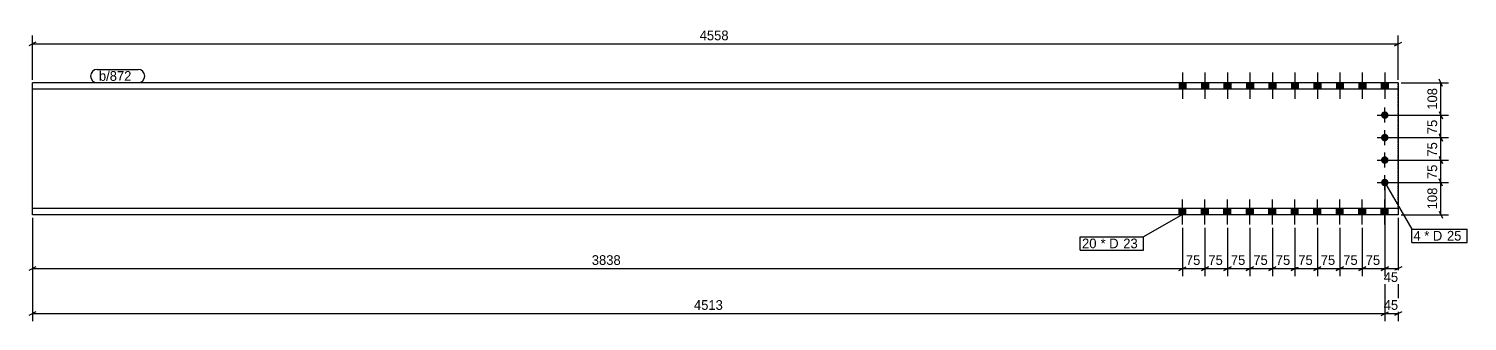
# Model space of a CAD drawing. Header units: millimetres. Extents: x 26 to 14821, y 32 to 1008.
# Drawn here: x 10021 to 14821, y 32 to 1008 of the extents above; entities that cross this region are included whole.
import ezdxf

# ---------------------------------------------------------------- set-up
doc = ezdxf.new("R2010")
doc.units = ezdxf.units.MM
doc.linetypes.add('DXK_LINE_DOT4', pattern=[0.9408, 0.4704, -0.4704])
doc.styles.add('Comic Sans MS', font='COMIC.TTF', dxfattribs={"height": 0.2})

msp = doc.modelspace()

# ---------------------------------------------------------------- hatches: boundary and pattern name
at = {"linetype": 'Continuous'}
for points in [[(13881.9, 827.6), (13858.9, 827.6), (13858.9, 806.6), (13881.9, 806.6)], [(13881.9, 827.6), (13858.9, 827.6), (13858.9, 806.6), (13881.9, 806.6)], [(13956.9, 827.6), (13933.9, 827.6), (13933.9, 806.6), (13956.9, 806.6)], [(13956.9, 827.6), (13933.9, 827.6), (13933.9, 806.6), (13956.9, 806.6)], [(14031.9, 827.6), (14008.9, 827.6), (14008.9, 806.6), (14031.9, 806.6)], [(14031.9, 827.6), (14008.9, 827.6), (14008.9, 806.6), (14031.9, 806.6)], [(14106.9, 827.6), (14083.9, 827.6), (14083.9, 806.6), (14106.9, 806.6)], [(14106.9, 827.6), (14083.9, 827.6), (14083.9, 806.6), (14106.9, 806.6)], [(14181.9, 827.6), (14158.9, 827.6), (14158.9, 806.6), (14181.9, 806.6)], [(14181.9, 827.6), (14158.9, 827.6), (14158.9, 806.6), (14181.9, 806.6)], [(14256.9, 827.6), (14233.9, 827.6), (14233.9, 806.6), (14256.9, 806.6)], [(14256.9, 827.6), (14233.9, 827.6), (14233.9, 806.6), (14256.9, 806.6)], [(14331.9, 827.6), (14308.9, 827.6), (14308.9, 806.6), (14331.9, 806.6)], [(14331.9, 827.6), (14308.9, 827.6), (14308.9, 806.6), (14331.9, 806.6)], [(14406.9, 827.6), (14383.9, 827.6), (14383.9, 806.6), (14406.9, 806.6)], [(14406.9, 827.6), (14383.9, 827.6), (14383.9, 806.6), (14406.9, 806.6)], [(14481.9, 827.6), (14458.9, 827.6), (14458.9, 806.6), (14481.9, 806.6)], [(14481.9, 827.6), (14458.9, 827.6), (14458.9, 806.6), (14481.9, 806.6)], [(14556.9, 827.6), (14533.9, 827.6), (14533.9, 806.6), (14556.9, 806.6)], [(14556.9, 827.6), (14533.9, 827.6), (14533.9, 806.6), (14556.9, 806.6)], [(14557.9, 720.1), (14557.6, 717.5), (14556.8, 715), (14555.5, 712.8), (14553.8, 710.8), (14551.7, 709.3), (14549.3, 708.2), (14546.7, 707.7), (14544.1, 707.7), (14541.5, 708.2), (14539.2, 709.3), (14537, 710.8), (14535.3, 712.8), (14534, 715), (14533.2, 717.5), (14532.9, 720.1), (14533.2, 722.7), (14534, 725.2), (14535.3, 727.4), (14537, 729.4), (14539.2, 730.9), (14541.5, 732), (14544.1, 732.5), (14546.7, 732.5), (14549.3, 732), (14551.7, 730.9), (14553.8, 729.4), (14555.5, 727.4), (14556.8, 725.2), (14557.6, 722.7)], [(14557.9, 645.1), (14557.6, 642.5), (14556.8, 640), (14555.5, 637.8), (14553.8, 635.8), (14551.7, 634.3), (14549.3, 633.2), (14546.7, 632.7), (14544.1, 632.7), (14541.5, 633.2), (14539.2, 634.3), (14537, 635.8), (14535.3, 637.8), (14534, 640), (14533.2, 642.5), (14532.9, 645.1), (14533.2, 647.7), (14534, 650.2), (14535.3, 652.4), (14537, 654.4), (14539.2, 655.9), (14541.5, 657), (14544.1, 657.5), (14546.7, 657.5), (14549.3, 657), (14551.7, 655.9), (14553.8, 654.4), (14555.5, 652.4), (14556.8, 650.2), (14557.6, 647.7)], [(14557.9, 570.1), (14557.6, 567.5), (14556.8, 565), (14555.5, 562.8), (14553.8, 560.8), (14551.7, 559.3), (14549.3, 558.2), (14546.7, 557.7), (14544.1, 557.7), (14541.5, 558.2), (14539.2, 559.3), (14537, 560.8), (14535.3, 562.8), (14534, 565), (14533.2, 567.5), (14532.9, 570.1), (14533.2, 572.7), (14534, 575.2), (14535.3, 577.4), (14537, 579.4), (14539.2, 580.9), (14541.5, 582), (14544.1, 582.5), (14546.7, 582.5), (14549.3, 582), (14551.7, 580.9), (14553.8, 579.4), (14555.5, 577.4), (14556.8, 575.2), (14557.6, 572.7)], [(14557.9, 495.1), (14557.6, 492.5), (14556.8, 490), (14555.5, 487.8), (14553.8, 485.8), (14551.7, 484.3), (14549.3, 483.2), (14546.7, 482.7), (14544.1, 482.7), (14541.5, 483.2), (14539.2, 484.3), (14537, 485.8), (14535.3, 487.8), (14534, 490), (14533.2, 492.5), (14532.9, 495.1), (14533.2, 497.7), (14534, 500.2), (14535.3, 502.4), (14537, 504.4), (14539.2, 505.9), (14541.5, 507), (14544.1, 507.5), (14546.7, 507.5), (14549.3, 507), (14551.7, 505.9), (14553.8, 504.4), (14555.5, 502.4), (14556.8, 500.2), (14557.6, 497.7)], [(13881.9, 408.6), (13858.9, 408.6), (13858.9, 387.6), (13881.9, 387.6)], [(13881.9, 408.6), (13858.9, 408.6), (13858.9, 387.6), (13881.9, 387.6)], [(13956.9, 408.6), (13933.9, 408.6), (13933.9, 387.6), (13956.9, 387.6)], [(13956.9, 408.6), (13933.9, 408.6), (13933.9, 387.6), (13956.9, 387.6)], [(14031.9, 408.6), (14008.9, 408.6), (14008.9, 387.6), (14031.9, 387.6)], [(14031.9, 408.6), (14008.9, 408.6), (14008.9, 387.6), (14031.9, 387.6)], [(14106.9, 408.6), (14083.9, 408.6), (14083.9, 387.6), (14106.9, 387.6)], [(14106.9, 408.6), (14083.9, 408.6), (14083.9, 387.6), (14106.9, 387.6)], [(14181.9, 408.6), (14158.9, 408.6), (14158.9, 387.6), (14181.9, 387.6)], [(14181.9, 408.6), (14158.9, 408.6), (14158.9, 387.6), (14181.9, 387.6)], [(14256.9, 408.6), (14233.9, 408.6), (14233.9, 387.6), (14256.9, 387.6)], [(14256.9, 408.6), (14233.9, 408.6), (14233.9, 387.6), (14256.9, 387.6)], [(14331.9, 408.6), (14308.9, 408.6), (14308.9, 387.6), (14331.9, 387.6)], [(14331.9, 408.6), (14308.9, 408.6), (14308.9, 387.6), (14331.9, 387.6)], [(14406.9, 408.6), (14383.9, 408.6), (14383.9, 387.6), (14406.9, 387.6)], [(14406.9, 408.6), (14383.9, 408.6), (14383.9, 387.6), (14406.9, 387.6)], [(14481.9, 408.6), (14458.9, 408.6), (14458.9, 387.6), (14481.9, 387.6)], [(14481.9, 408.6), (14458.9, 408.6), (14458.9, 387.6), (14481.9, 387.6)], [(14556.9, 408.6), (14533.9, 408.6), (14533.9, 387.6), (14556.9, 387.6)], [(14556.9, 408.6), (14533.9, 408.6), (14533.9, 387.6), (14556.9, 387.6)]]:
    msp.add_hatch(color=3, dxfattribs=at).paths.add_polyline_path(points)

# ---------------------------------------------------------------- linework, layer by layer
at = {"color": 8, "linetype": 'Continuous'}
for p, q in [((10044.6, 963.6), (10020.6, 951.6)), ((10032.6, 837.6), (10032.6, 986)), ((14578.4, 951.6), (14602.4, 963.6)), ((14590.4, 837.6), (14590.4, 986)), ((10032.6, 957.6), (14590.4, 957.6)), ((14600.4, 827.6), (14758.2, 827.6)), ((14738.6, 815.6), (14726.6, 839.6)), ((14732.6, 720.1), (14732.6, 827.6)), ((14555.4, 720.1), (14758.2, 720.1)), ((14726.6, 732.1), (14738.6, 708.1)), ((14555.4, 645.1), (14758.2, 645.1)), ((14738.6, 633.1), (14726.6, 657.1)), ((14738.6, 558.1), (14726.6, 582.1)), ((14555.4, 570.1), (14758.2, 570.1)), ((14545.4, 485.1), (14545.4, 32)), ((14545.4, 485.1), (14545.4, 179.2)), ((14555.4, 495.1), (14758.2, 495.1)), ((14738.6, 483.1), (14726.6, 507.1)), ((14600.4, 387.6), (14758.2, 387.6)), ((14726.6, 399.6), (14738.6, 375.6)), ((10032.6, 377.6), (10032.6, 32)), ((10032.6, 377.6), (10032.6, 182)), ((13870.4, 343.6), (13870.4, 182)), ((13945.4, 343.6), (13945.4, 182)), ((14020.4, 343.6), (14020.4, 182)), ((14095.4, 343.6), (14095.4, 182)), ((14170.4, 343.6), (14170.4, 182)), ((14245.4, 343.6), (14245.4, 182)), ((14320.4, 343.6), (14320.4, 182)), ((14395.4, 343.6), (14395.4, 182)), ((14470.4, 343.6), (14470.4, 182)), ((14590.4, 377.6), (14590.4, 32)), ((14590.4, 377.6), (14590.4, 179.2)), ((10044.6, 213.6), (10020.6, 201.6)), ((13858.4, 201.6), (13882.4, 213.6)), ((13933.4, 201.6), (13957.4, 213.6)), ((14008.4, 201.6), (14032.4, 213.6)), ((14083.4, 201.6), (14107.4, 213.6)), ((14158.4, 201.6), (14182.4, 213.6)), ((14170.4, 207.6), (14245.4, 207.6)), ((14257.4, 213.6), (14233.4, 201.6)), ((14308.4, 201.6), (14332.4, 213.6)), ((14383.4, 201.6), (14407.4, 213.6)), ((14458.4, 201.6), (14482.4, 213.6)), ((14533.4, 201.6), (14557.4, 213.6)), ((14545.4, 207.6), (14590.4, 207.6)), ((14602.4, 213.6), (14578.4, 201.6)), ((10044.6, 63.6), (10020.6, 51.6)), ((14533.4, 51.6), (14557.4, 63.6)), ((14545.4, 57.6), (14590.4, 57.6)), ((14602.4, 63.6), (14578.4, 51.6))]:
    msp.add_line(p, q, dxfattribs=at)
at = {"color": 7, "linetype": 'Continuous'}
for p, q in [((10032.6, 387.6), (10032.6, 827.6)), ((14590.4, 827.6), (10032.6, 827.6)), ((14590.4, 827.6), (14590.4, 806.6)), ((14590.4, 806.6), (10032.6, 806.6)), ((14590.4, 806.6), (14590.4, 408.6)), ((14590.4, 408.6), (10032.6, 408.6)), ((14590.4, 387.6), (10032.6, 387.6)), ((14590.4, 408.6), (14590.4, 387.6))]:
    msp.add_line(p, q, dxfattribs=at)
at = {"color": 3, "linetype": 'Continuous'}
for p, q in [((13858.9, 827.6), (13858.9, 806.6)), ((13858.9, 827.6), (13858.9, 806.6)), ((13870.4, 862.3), (13870.4, 774.1)), ((13870.4, 862.3), (13870.4, 774.1)), ((13881.9, 827.6), (13881.9, 806.6)), ((13881.9, 827.6), (13881.9, 806.6)), ((13933.9, 827.6), (13933.9, 806.6)), ((13933.9, 827.6), (13933.9, 806.6)), ((13945.4, 862.3), (13945.4, 774.1)), ((13945.4, 862.3), (13945.4, 774.1)), ((13956.9, 827.6), (13956.9, 806.6)), ((13956.9, 827.6), (13956.9, 806.6)), ((14008.9, 827.6), (14008.9, 806.6)), ((14008.9, 827.6), (14008.9, 806.6)), ((14020.4, 862.3), (14020.4, 774.1)), ((14020.4, 862.3), (14020.4, 774.1)), ((14031.9, 827.6), (14031.9, 806.6)), ((14031.9, 827.6), (14031.9, 806.6)), ((14083.9, 827.6), (14083.9, 806.6)), ((14083.9, 827.6), (14083.9, 806.6)), ((14095.4, 862.3), (14095.4, 774.1)), ((14095.4, 862.3), (14095.4, 774.1)), ((14106.9, 827.6), (14106.9, 806.6)), ((14106.9, 827.6), (14106.9, 806.6)), ((14158.9, 827.6), (14158.9, 806.6)), ((14158.9, 827.6), (14158.9, 806.6)), ((14170.4, 862.3), (14170.4, 774.1)), ((14170.4, 862.3), (14170.4, 774.1)), ((14181.9, 827.6), (14181.9, 806.6)), ((14181.9, 827.6), (14181.9, 806.6)), ((14233.9, 827.6), (14233.9, 806.6)), ((14233.9, 827.6), (14233.9, 806.6)), ((14245.4, 862.3), (14245.4, 774.1)), ((14245.4, 862.3), (14245.4, 774.1)), ((14256.9, 827.6), (14256.9, 806.6)), ((14256.9, 827.6), (14256.9, 806.6)), ((14308.9, 827.6), (14308.9, 806.6)), ((14308.9, 827.6), (14308.9, 806.6)), ((14320.4, 862.3), (14320.4, 774.1)), ((14320.4, 862.3), (14320.4, 774.1)), ((14331.9, 827.6), (14331.9, 806.6)), ((14331.9, 827.6), (14331.9, 806.6)), ((14383.9, 827.6), (14383.9, 806.6)), ((14383.9, 827.6), (14383.9, 806.6)), ((14395.4, 862.3), (14395.4, 774.1)), ((14395.4, 862.3), (14395.4, 774.1)), ((14406.9, 827.6), (14406.9, 806.6)), ((14406.9, 827.6), (14406.9, 806.6)), ((14458.9, 827.6), (14458.9, 806.6)), ((14458.9, 827.6), (14458.9, 806.6)), ((14470.4, 862.3), (14470.4, 774.1)), ((14470.4, 862.3), (14470.4, 774.1)), ((14481.9, 827.6), (14481.9, 806.6)), ((14481.9, 827.6), (14481.9, 806.6)), ((14533.9, 827.6), (14533.9, 806.6)), ((14533.9, 827.6), (14533.9, 806.6)), ((14545.4, 862.3), (14545.4, 774.1)), ((14545.4, 862.3), (14545.4, 774.1)), ((14556.9, 827.6), (14556.9, 806.6)), ((14556.9, 827.6), (14556.9, 806.6)), ((14520.4, 720.1), (14570.4, 720.1)), ((14545.4, 695.1), (14545.4, 745.1)), ((14520.4, 645.1), (14570.4, 645.1)), ((14545.4, 620.1), (14545.4, 670.1)), ((14545.4, 545.1), (14545.4, 595.1)), ((14520.4, 570.1), (14570.4, 570.1)), ((14520.4, 495.1), (14570.4, 495.1)), ((14545.4, 470.1), (14545.4, 520.1)), ((13870.4, 355.4), (13870.4, 438.6)), ((13870.4, 355.4), (13870.4, 438.6)), ((13945.4, 355.4), (13945.4, 438.6)), ((13945.4, 355.4), (13945.4, 438.6)), ((14020.4, 355.4), (14020.4, 438.6)), ((14020.4, 355.4), (14020.4, 438.6)), ((14095.4, 355.4), (14095.4, 438.6)), ((14095.4, 355.4), (14095.4, 438.6)), ((14170.4, 355.4), (14170.4, 438.6)), ((14170.4, 355.4), (14170.4, 438.6)), ((14245.4, 355.4), (14245.4, 438.6)), ((14245.4, 355.4), (14245.4, 438.6)), ((14320.4, 355.4), (14320.4, 438.6)), ((14320.4, 355.4), (14320.4, 438.6)), ((14395.4, 355.4), (14395.4, 438.6)), ((14395.4, 355.4), (14395.4, 438.6)), ((14470.4, 355.4), (14470.4, 438.6)), ((14470.4, 355.4), (14470.4, 438.6)), ((14545.4, 355.4), (14545.4, 438.6)), ((14545.4, 355.4), (14545.4, 438.6)), ((13858.9, 387.6), (13858.9, 408.6)), ((13858.9, 387.6), (13858.9, 408.6)), ((13881.9, 387.6), (13881.9, 408.6)), ((13881.9, 387.6), (13881.9, 408.6)), ((13933.9, 387.6), (13933.9, 408.6)), ((13933.9, 387.6), (13933.9, 408.6)), ((13956.9, 387.6), (13956.9, 408.6)), ((13956.9, 387.6), (13956.9, 408.6)), ((14008.9, 387.6), (14008.9, 408.6)), ((14008.9, 387.6), (14008.9, 408.6)), ((14031.9, 387.6), (14031.9, 408.6)), ((14031.9, 387.6), (14031.9, 408.6)), ((14083.9, 387.6), (14083.9, 408.6)), ((14083.9, 387.6), (14083.9, 408.6)), ((14106.9, 387.6), (14106.9, 408.6)), ((14106.9, 387.6), (14106.9, 408.6)), ((14158.9, 387.6), (14158.9, 408.6)), ((14158.9, 387.6), (14158.9, 408.6)), ((14181.9, 387.6), (14181.9, 408.6)), ((14181.9, 387.6), (14181.9, 408.6)), ((14233.9, 387.6), (14233.9, 408.6)), ((14233.9, 387.6), (14233.9, 408.6)), ((14256.9, 387.6), (14256.9, 408.6)), ((14256.9, 387.6), (14256.9, 408.6)), ((14308.9, 387.6), (14308.9, 408.6)), ((14308.9, 387.6), (14308.9, 408.6)), ((14331.9, 387.6), (14331.9, 408.6)), ((14331.9, 387.6), (14331.9, 408.6)), ((14383.9, 387.6), (14383.9, 408.6)), ((14383.9, 387.6), (14383.9, 408.6)), ((14406.9, 387.6), (14406.9, 408.6)), ((14406.9, 387.6), (14406.9, 408.6)), ((14458.9, 387.6), (14458.9, 408.6)), ((14458.9, 387.6), (14458.9, 408.6)), ((14481.9, 387.6), (14481.9, 408.6)), ((14481.9, 387.6), (14481.9, 408.6)), ((14533.9, 387.6), (14533.9, 408.6)), ((14533.9, 387.6), (14533.9, 408.6)), ((14556.9, 387.6), (14556.9, 408.6)), ((14556.9, 387.6), (14556.9, 408.6))]:
    msp.add_line(p, q, dxfattribs=at)
at = {"color": 7, "linetype": 'DXK_LINE_DOT4'}
for p, q in [((14590.4, 827.6), (14590.4, 827.6)), ((14590.4, 806.6), (14590.4, 827.6)), ((14590.4, 806.6), (14590.4, 806.6)), ((14590.4, 806.6), (14590.4, 806.6)), ((14590.4, 806.6), (14590.4, 806.6)), ((14590.4, 806.6), (14590.4, 806.6)), ((14590.4, 408.6), (14590.4, 806.6)), ((14590.4, 408.6), (14590.4, 408.6)), ((14590.4, 408.6), (14590.4, 408.6)), ((14590.4, 408.6), (14590.4, 408.6)), ((14590.4, 408.6), (14590.4, 408.6)), ((14590.4, 408.6), (14590.4, 387.6)), ((14590.4, 387.6), (14590.4, 387.6))]:
    msp.add_line(p, q, dxfattribs=at)

# ---------------------------------------------------------------- wipeouts: each hides what was drawn before it
at = {"color": 0}
for points in [[(13587.4, 275.6), (13587.4, 307.6), (13535.3, 307.6), (13535.3, 275.6)], [(14667.5, 301.2), (14667.5, 333.2), (14641.4, 333.2), (14641.4, 301.2)]]:
    msp.add_wipeout(points, dxfattribs=at)

# ---------------------------------------------------------------- next in the draw order: wipeouts: each hides what was drawn before it
for points in [[(12370, 963.6), (12370, 1008.4), (12252.9, 1008.4), (12252.9, 963.6)], [(10379.9, 834.6), (10379.9, 866.6), (10254.6, 866.6), (10254.6, 834.6)], [(14726.6, 815.9), (14681.8, 815.9), (14681.8, 731.8), (14726.6, 731.8)], [(13587.4, 275.6), (13587.4, 307.6), (13535.3, 307.6), (13535.3, 275.6)], [(14667.5, 301.2), (14667.5, 333.2), (14641.4, 333.2), (14641.4, 301.2)], [(14240.4, 213.6), (14240.4, 258.4), (14175.4, 258.4), (14175.4, 213.6)], [(14600.4, 63.6), (14600.4, 108.4), (14535.4, 108.4), (14535.4, 63.6)]]:
    msp.add_wipeout(points, dxfattribs=at)

# ---------------------------------------------------------------- next in the draw order: linework, layer by layer
at = {"color": 8, "linetype": 'Continuous'}
for p, q in [((14555.4, 720.1), (14758.2, 720.1)), ((14726.6, 732.1), (14738.6, 708.1)), ((14732.6, 645.1), (14732.6, 720.1)), ((14545.4, 485.1), (14545.4, 32)), ((14170.4, 343.6), (14170.4, 182)), ((14245.4, 343.6), (14245.4, 182)), ((14095.4, 207.6), (14170.4, 207.6)), ((14182.4, 213.6), (14158.4, 201.6)), ((14233.4, 201.6), (14257.4, 213.6)), ((10032.6, 57.6), (14545.4, 57.6)), ((14533.4, 51.6), (14557.4, 63.6))]:
    msp.add_line(p, q, dxfattribs=at)
at = {"color": 7, "linetype": 'Continuous'}
for p, q in [((14545.4, 495.1), (14635.4, 339.2)), ((14635.4, 295.2), (14635.4, 339.2)), ((13529.3, 269.6), (13529.3, 313.6))]:
    msp.add_line(p, q, dxfattribs=at)

# ---------------------------------------------------------------- next in the draw order: texts
at = {"color": 3, "style": 'Comic Sans MS'}
for s, p in [('4558', (12259.3, 970)), ('75', (14181.8, 220)), ('45', (14541.8, 70))]:
    msp.add_text(s, height=32.38, dxfattribs=at).set_placement(p)
msp.add_text('108', height=32.38, rotation=90.0002, dxfattribs=at).set_placement((14720.2, 738.2))

# ---------------------------------------------------------------- next in the draw order: wipeouts: each hides what was drawn before it
at = {"color": 0}
for points in [[(10379.9, 834.6), (10379.9, 866.6), (10254.6, 866.6), (10254.6, 834.6)], [(13663.2, 275.6), (13663.2, 307.6), (13597, 307.6), (13597, 275.6)], [(14743.3, 301.2), (14743.3, 333.2), (14677.1, 333.2), (14677.1, 301.2)]]:
    msp.add_wipeout(points, dxfattribs=at)

# ---------------------------------------------------------------- next in the draw order: linework, layer by layer
at = {"color": 7, "linetype": 'Continuous'}
for p, q in [((10248.6, 872.6), (10385.9, 872.6)), ((10248.6, 828.6), (10385.9, 828.6))]:
    msp.add_line(p, q, dxfattribs=at)
for centre, start, end in [((10248.6, 850.6), 90, 270), ((10385.9, 850.6), 270, 90)]:
    msp.add_arc(centre, 22, start, end, dxfattribs=at)

# ---------------------------------------------------------------- next in the draw order: texts
at = {"color": 3, "style": 'Comic Sans MS'}
msp.add_text('b/872', height=32.38, dxfattribs=at).set_placement((10254.6, 834.6))

# ---------------------------------------------------------------- next in the draw order: wipeouts: each hides what was drawn before it
at = {"color": 0}
for points in [[(14726.6, 715.1), (14681.8, 715.1), (14681.8, 650.1), (14726.6, 650.1)], [(13663.2, 275.6), (13663.2, 307.6), (13597, 307.6), (13597, 275.6)], [(14743.3, 301.2), (14743.3, 333.2), (14677.1, 333.2), (14677.1, 301.2)], [(14165.4, 213.6), (14165.4, 258.4), (14100.4, 258.4), (14100.4, 213.6)], [(14600.4, 156.8), (14600.4, 201.6), (14535.4, 201.6), (14535.4, 156.8)], [(12344.1, 63.6), (12344.1, 108.4), (12233.9, 108.4), (12233.9, 63.6)]]:
    msp.add_wipeout(points, dxfattribs=at)

# ---------------------------------------------------------------- next in the draw order: linework, layer by layer
at = {"color": 8, "linetype": 'Continuous'}
for p, q in [((14555.4, 645.1), (14758.2, 645.1)), ((14726.6, 657.1), (14738.6, 633.1)), ((14732.6, 570.1), (14732.6, 645.1)), ((14545.4, 485.1), (14545.4, 182)), ((14095.4, 343.6), (14095.4, 182)), ((14020.4, 207.6), (14095.4, 207.6)), ((14107.4, 213.6), (14083.4, 201.6)), ((14470.4, 207.6), (14545.4, 207.6)), ((14557.4, 213.6), (14533.4, 201.6))]:
    msp.add_line(p, q, dxfattribs=at)

# ---------------------------------------------------------------- next in the draw order: texts
at = {"color": 3, "style": 'Comic Sans MS'}
msp.add_text('75', height=32.38, rotation=90.0002, dxfattribs=at).set_placement((14720.2, 656.5))
for s, height, p in [('20', 32.38, (13535.3, 275.6)), ('4', 32.4, (14641.4, 301.2)), ('75', 32.38, (14106.8, 220)), ('45', 32.38, (14541.8, 163.2)), ('4513', 32.38, (12240.3, 70))]:
    msp.add_text(s, height=height, dxfattribs=at).set_placement(p)

# ---------------------------------------------------------------- next in the draw order: wipeouts: each hides what was drawn before it
at = {"color": 0}
for points in [[(13724.9, 275.6), (13724.9, 307.6), (13672.8, 307.6), (13672.8, 275.6)], [(14805, 301.2), (14805, 333.2), (14752.9, 333.2), (14752.9, 301.2)]]:
    msp.add_wipeout(points, dxfattribs=at)

# ---------------------------------------------------------------- next in the draw order: wipeouts: each hides what was drawn before it
for points in [[(14726.6, 640.1), (14681.8, 640.1), (14681.8, 575.1), (14726.6, 575.1)], [(13724.9, 275.6), (13724.9, 307.6), (13672.8, 307.6), (13672.8, 275.6)], [(14805, 301.2), (14805, 333.2), (14752.9, 333.2), (14752.9, 301.2)], [(14090.4, 213.6), (14090.4, 258.4), (14025.4, 258.4), (14025.4, 213.6)], [(14540.4, 213.6), (14540.4, 258.4), (14475.4, 258.4), (14475.4, 213.6)]]:
    msp.add_wipeout(points, dxfattribs=at)

# ---------------------------------------------------------------- next in the draw order: linework, layer by layer
at = {"color": 8, "linetype": 'Continuous'}
for p, q in [((14726.6, 582.1), (14738.6, 558.1)), ((14555.4, 570.1), (14758.2, 570.1)), ((14732.6, 495.1), (14732.6, 570.1)), ((14020.4, 343.6), (14020.4, 182)), ((14470.4, 343.6), (14470.4, 182)), ((13945.4, 207.6), (14020.4, 207.6)), ((14032.4, 213.6), (14008.4, 201.6)), ((14395.4, 207.6), (14470.4, 207.6)), ((14482.4, 213.6), (14458.4, 201.6))]:
    msp.add_line(p, q, dxfattribs=at)
at = {"color": 7, "linetype": 'Continuous'}
for p, q in [((13870.4, 388.6), (13740.5, 313.6)), ((14635.4, 339.2), (14820.6, 339.2)), ((14820.6, 295.2), (14820.6, 339.2)), ((13529.3, 313.6), (13740.5, 313.6)), ((13740.5, 269.6), (13740.5, 313.6)), ((14635.4, 295.2), (14820.6, 295.2)), ((13529.3, 269.6), (13740.5, 269.6))]:
    msp.add_line(p, q, dxfattribs=at)

# ---------------------------------------------------------------- next in the draw order: texts
at = {"color": 3, "style": 'Comic Sans MS'}
msp.add_text('75', height=32.38, rotation=90.0002, dxfattribs=at).set_placement((14720.2, 581.5))
for s, p in [('* D', (13597, 275.6)), ('23', (13672.8, 275.6)), ('* D', (14677.1, 301.2)), ('25', (14752.9, 301.2)), ('75', (14031.8, 220)), ('75', (14481.8, 220))]:
    msp.add_text(s, height=32.38, dxfattribs=at).set_placement(p)

# ---------------------------------------------------------------- next in the draw order: wipeouts: each hides what was drawn before it
at = {"color": 0}
for points in [[(14726.6, 565.1), (14681.8, 565.1), (14681.8, 500.1), (14726.6, 500.1)], [(14015.4, 213.6), (14015.4, 258.4), (13950.4, 258.4), (13950.4, 213.6)], [(14465.4, 213.6), (14465.4, 258.4), (14400.4, 258.4), (14400.4, 213.6)]]:
    msp.add_wipeout(points, dxfattribs=at)

# ---------------------------------------------------------------- next in the draw order: linework, layer by layer
at = {"color": 8, "linetype": 'Continuous'}
for p, q in [((14555.4, 495.1), (14758.2, 495.1)), ((14738.6, 483.1), (14726.6, 507.1)), ((14732.6, 387.6), (14732.6, 495.1)), ((13945.4, 343.6), (13945.4, 182)), ((14395.4, 343.6), (14395.4, 182)), ((13870.4, 207.6), (13945.4, 207.6)), ((13957.4, 213.6), (13933.4, 201.6)), ((14320.4, 207.6), (14395.4, 207.6)), ((14407.4, 213.6), (14383.4, 201.6))]:
    msp.add_line(p, q, dxfattribs=at)

# ---------------------------------------------------------------- next in the draw order: texts
at = {"color": 3, "style": 'Comic Sans MS'}
msp.add_text('75', height=32.38, rotation=90.0002, dxfattribs=at).set_placement((14720.2, 506.5))
for p in [(13956.8, 220), (14406.8, 220)]:
    msp.add_text('75', height=32.38, dxfattribs=at).set_placement(p)

# ---------------------------------------------------------------- next in the draw order: wipeouts: each hides what was drawn before it
at = {"color": 0}
for points in [[(14726.6, 483.4), (14681.8, 483.4), (14681.8, 399.3), (14726.6, 399.3)], [(13940.4, 213.6), (13940.4, 258.4), (13875.4, 258.4), (13875.4, 213.6)], [(14390.4, 213.6), (14390.4, 258.4), (14325.4, 258.4), (14325.4, 213.6)]]:
    msp.add_wipeout(points, dxfattribs=at)

# ---------------------------------------------------------------- next in the draw order: linework, layer by layer
at = {"color": 8, "linetype": 'Continuous'}
for p, q in [((13870.4, 343.6), (13870.4, 182)), ((14320.4, 343.6), (14320.4, 182)), ((10032.6, 207.6), (13870.4, 207.6)), ((13858.4, 201.6), (13882.4, 213.6)), ((14245.4, 207.6), (14320.4, 207.6)), ((14332.4, 213.6), (14308.4, 201.6))]:
    msp.add_line(p, q, dxfattribs=at)

# ---------------------------------------------------------------- next in the draw order: texts
at = {"color": 3, "style": 'Comic Sans MS'}
msp.add_text('108', height=32.38, rotation=90.0002, dxfattribs=at).set_placement((14720.2, 405.7))
for p in [(13881.8, 220), (14331.8, 220)]:
    msp.add_text('75', height=32.38, dxfattribs=at).set_placement(p)

# ---------------------------------------------------------------- next in the draw order: wipeouts: each hides what was drawn before it
at = {"color": 0}
for points in [[(12010, 213.6), (12010, 258.4), (11893, 258.4), (11893, 213.6)], [(14315.4, 213.6), (14315.4, 258.4), (14250.4, 258.4), (14250.4, 213.6)]]:
    msp.add_wipeout(points, dxfattribs=at)

# ---------------------------------------------------------------- next in the draw order: texts
at = {"color": 3, "style": 'Comic Sans MS'}
for s, p in [('3838', (11899.4, 220)), ('75', (14256.8, 220))]:
    msp.add_text(s, height=32.38, dxfattribs=at).set_placement(p)

doc.saveas('drawing.dxf')
